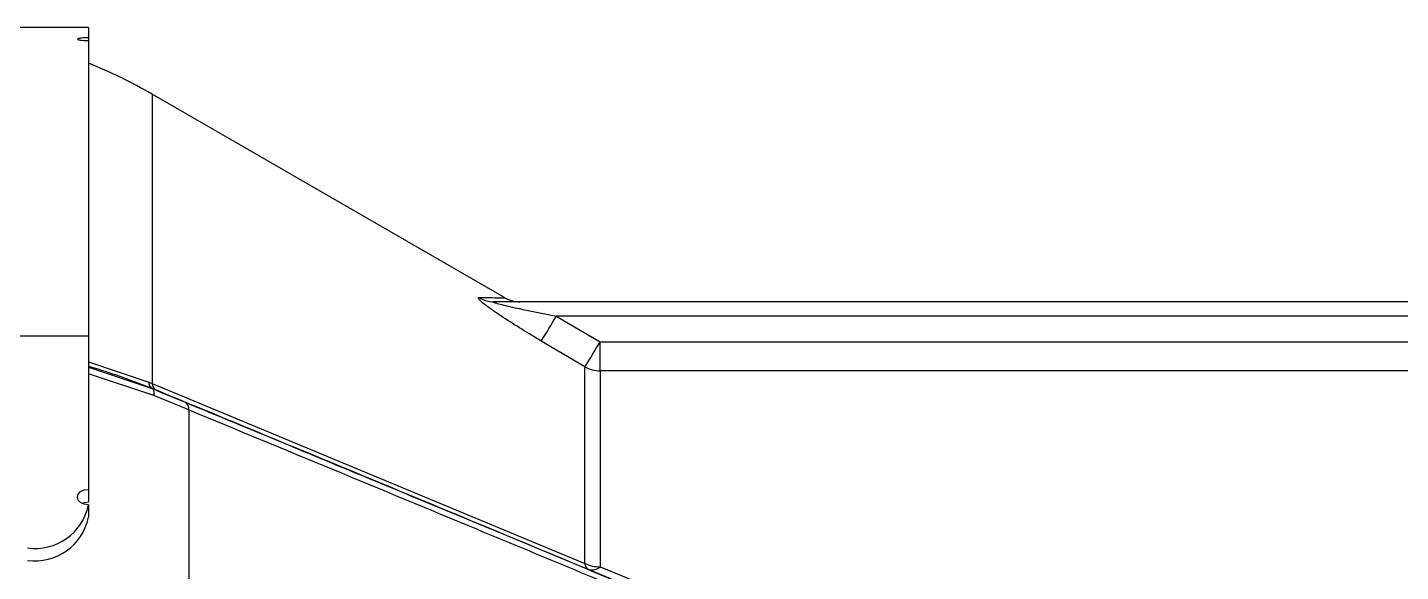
# Model space of a CAD drawing. Extents: x 16.7 to 113.1, y 4.5 to 84.5.
# Drawn here: x 28.01 to 30.828, y 38.153 to 39.269 of the extents above; entities that cross this region are included whole.
import ezdxf

# ---------------------------------------------------------------- set-up
doc = ezdxf.new("R2010")
doc.units = 0
doc.header["$MEASUREMENT"] = 0
doc.layers.add('OBJECT', color=7, linetype='CONTINUOUS')

msp = doc.modelspace()

# ---------------------------------------------------------------- linework, layer by layer
at = {"layer": 'OBJECT'}
for p, q in [((28.1354, 39.2694), (27.5554, 39.2694)), ((28.1354, 39.2694), (28.1354, 39.2481)), ((28.1354, 39.2481), (28.1354, 39.2427)), ((28.1354, 39.2427), (28.1354, 38.6364)), ((28.9877, 38.716), (28.2663, 39.1325)), ((28.2663, 39.1325), (28.2663, 38.5392)), ((33.3933, 38.7065), (28.9684, 38.7065)), ((29.0956, 38.6773), (29.1853, 38.6243)), ((33.3943, 38.6773), (29.0956, 38.6773)), ((28.1354, 38.6364), (27.5554, 38.6364)), ((28.1354, 38.6364), (28.1354, 38.3218)), ((29.1543, 38.5732), (29.0646, 38.6261)), ((29.1853, 38.565), (29.1853, 38.6243)), ((29.1853, 38.6243), (33.3989, 38.6243)), ((28.1354, 38.5835), (28.2594, 38.542)), ((28.2697, 38.5142), (28.1354, 38.5587)), ((29.1543, 38.1698), (29.1543, 38.5732)), ((29.1853, 38.565), (29.1853, 38.1629)), ((33.4043, 38.565), (29.1853, 38.565)), ((28.2594, 38.542), (28.2663, 38.5392)), ((28.2662, 38.5287), (28.2663, 38.5287)), ((28.2663, 38.5392), (29.1543, 38.1698)), ((28.3413, 38.4846), (28.2697, 38.5142)), ((28.3413, 38.4846), (28.3413, 38.061)), ((28.1354, 38.3218), (28.1354, 38.2963)), ((28.1354, 38.2899), (28.1354, 38.2645)), ((29.4174, 38.0508), (29.1615, 38.1573)), ((29.1853, 38.1629), (29.4412, 38.0587))]:
    msp.add_line(p, q, dxfattribs=at)
at = {"layer": 'OBJECT', "flags": 128}
for points in [[(28.1354, 38.5723), (28.2662, 38.5287), (28.2662, 38.5287), (28.2662, 38.5287)], [(28.2662, 38.5287), (28.2672, 38.528), (28.2681, 38.5271), (28.2688, 38.5257), (28.2693, 38.5241), (28.2696, 38.5221), (28.2698, 38.5197), (28.2698, 38.5171), (28.2697, 38.5142)], [(28.1354, 38.2899), (28.1268, 38.2912), (28.1195, 38.2946), (28.1146, 38.2998), (28.1129, 38.3059), (28.1146, 38.3119), (28.1195, 38.3171), (28.1268, 38.3206), (28.1354, 38.3218)], [(28.1219, 38.2931), (28.1268, 38.2951), (28.1354, 38.2963)]]:
    msp.add_lwpolyline(points, dxfattribs=at)
at = {"layer": 'OBJECT'}
for centre, radius, start, end in [((27.7663, 38.2665), 1, 60, 68.341), ((28.9684, 38.7653), 0.0588, 238.1266, 269.9449), ((29.0208, 38.7685), 0.062, 237.7956, 269.9999), ((27.7334, 39.4673), 1.5748, 327.7112, 329.8887), ((27.8168, 39.4188), 1.5824, 327.6979, 329.8636), ((29.1853, 38.6278), 0.0628, 240.4668, 270.0256), ((28.2744, 38.5414), 0.015, 177.5213, 237.1498), ((28.2818, 38.5389), 0.0155, 178.8748, 237.9598), ((28.3242, 38.4865), 0.0172, 353.6303, 55.2142), ((28.026, 38.312), 0.1116, 261.9505, 348.5784), ((28.026, 38.2866), 0.1116, 261.9506, 348.5783), ((29.1692, 38.1701), 0.0149, 181.0363, 238.8525), ((29.1851, 38.2345), 0.0717, 244.5971, 270.2044), ((29.1685, 38.1814), 0.025, 253.8175, 312.2711)]:
    msp.add_arc(centre, radius, start, end, dxfattribs=at)
for points, knots in [([(28.1354, 39.2481), (28.1328, 39.2481), (28.1278, 39.248), (28.1211, 39.2476), (28.116, 39.2469), (28.113, 39.2461), (28.1126, 39.2452), (28.1147, 39.2442), (28.1192, 39.2435), (28.1255, 39.2429), (28.1313, 39.2427), (28.1346, 39.2427), (28.1354, 39.2427)], [0, 0, 0, 0, 0.106474, 0.21294, 0.319697, 0.427106, 0.535184, 0.643667, 0.752079, 0.859926, 0.96696, 1, 1, 1, 1]), ([(29.0646, 38.6261), (29.0378, 38.6422), (29.0028, 38.6634), (28.9647, 38.6893), (28.9479, 38.7016), (28.9378, 38.7104), (28.9346, 38.7148), (28.9366, 38.7152), (28.9374, 38.7153)], [0, 0, 0, 0, 0.463203, 0.605761, 0.74907, 0.841779, 0.935306, 1, 1, 1, 1]), ([(28.9374, 38.7153), (28.9465, 38.7153), (28.9739, 38.715), (28.9941, 38.7147), (28.9879, 38.7148), (28.9871, 38.7148)], [0, 0, 0, 0, 0.299901, 0.901044, 1, 1, 1, 1]), ([(28.9684, 38.7065), (28.9679, 38.7065), (28.967, 38.7064), (28.9665, 38.7062), (28.9669, 38.7058), (28.9683, 38.7051), (28.9735, 38.7034), (28.9976, 38.6972), (29.0398, 38.6882), (29.0776, 38.6808), (29.0956, 38.6773)], [0, 0, 0, 0, 0.018435, 0.032623, 0.046847, 0.06494, 0.096407, 0.193734, 0.61436, 1, 1, 1, 1]), ([(28.2663, 38.5287), (28.2663, 38.5287), (28.2278, 38.5425), (28.1849, 38.5604), (28.1396, 38.5728), (28.1354, 38.574)], [0, 0, 0, 0, 0.000016, 0.90696, 1, 1, 1, 1]), ([(28.2662, 38.5287), (28.2662, 38.5287), (28.289, 38.5189), (28.3115, 38.5098), (28.334, 38.5006)], [0, 0, 0, 0, 0.00003, 1, 1, 1, 1]), ([(28.2736, 38.5257), (28.2711, 38.5267), (28.2687, 38.5277), (28.2663, 38.5287), (28.2663, 38.5287)], [0, 0, 0, 0, 0.999721, 1, 1, 1, 1]), ([(29.1615, 38.1573), (29.0178, 38.2171), (28.722, 38.3401), (28.4258, 38.4627), (28.2736, 38.5257)], [0, 0, 0, 0, 0.48595, 1, 1, 1, 1]), ([(28.334, 38.5006), (28.5194, 38.4238), (28.8806, 38.2742), (29.2417, 38.1239), (29.4174, 38.0508)], [0, 0, 0, 0, 0.513344, 1, 1, 1, 1]), ([(29.4543, 38.023), (29.4234, 38.0359), (29.2494, 38.1082), (28.8784, 38.2624), (28.5383, 38.4031), (28.3413, 38.4846)], [0, 0, 0, 0, 0.083458, 0.469005, 1, 1, 1, 1])]:
    msp.add_open_spline(points, degree=3, knots=knots, dxfattribs=at)

doc.saveas('drawing.dxf')
